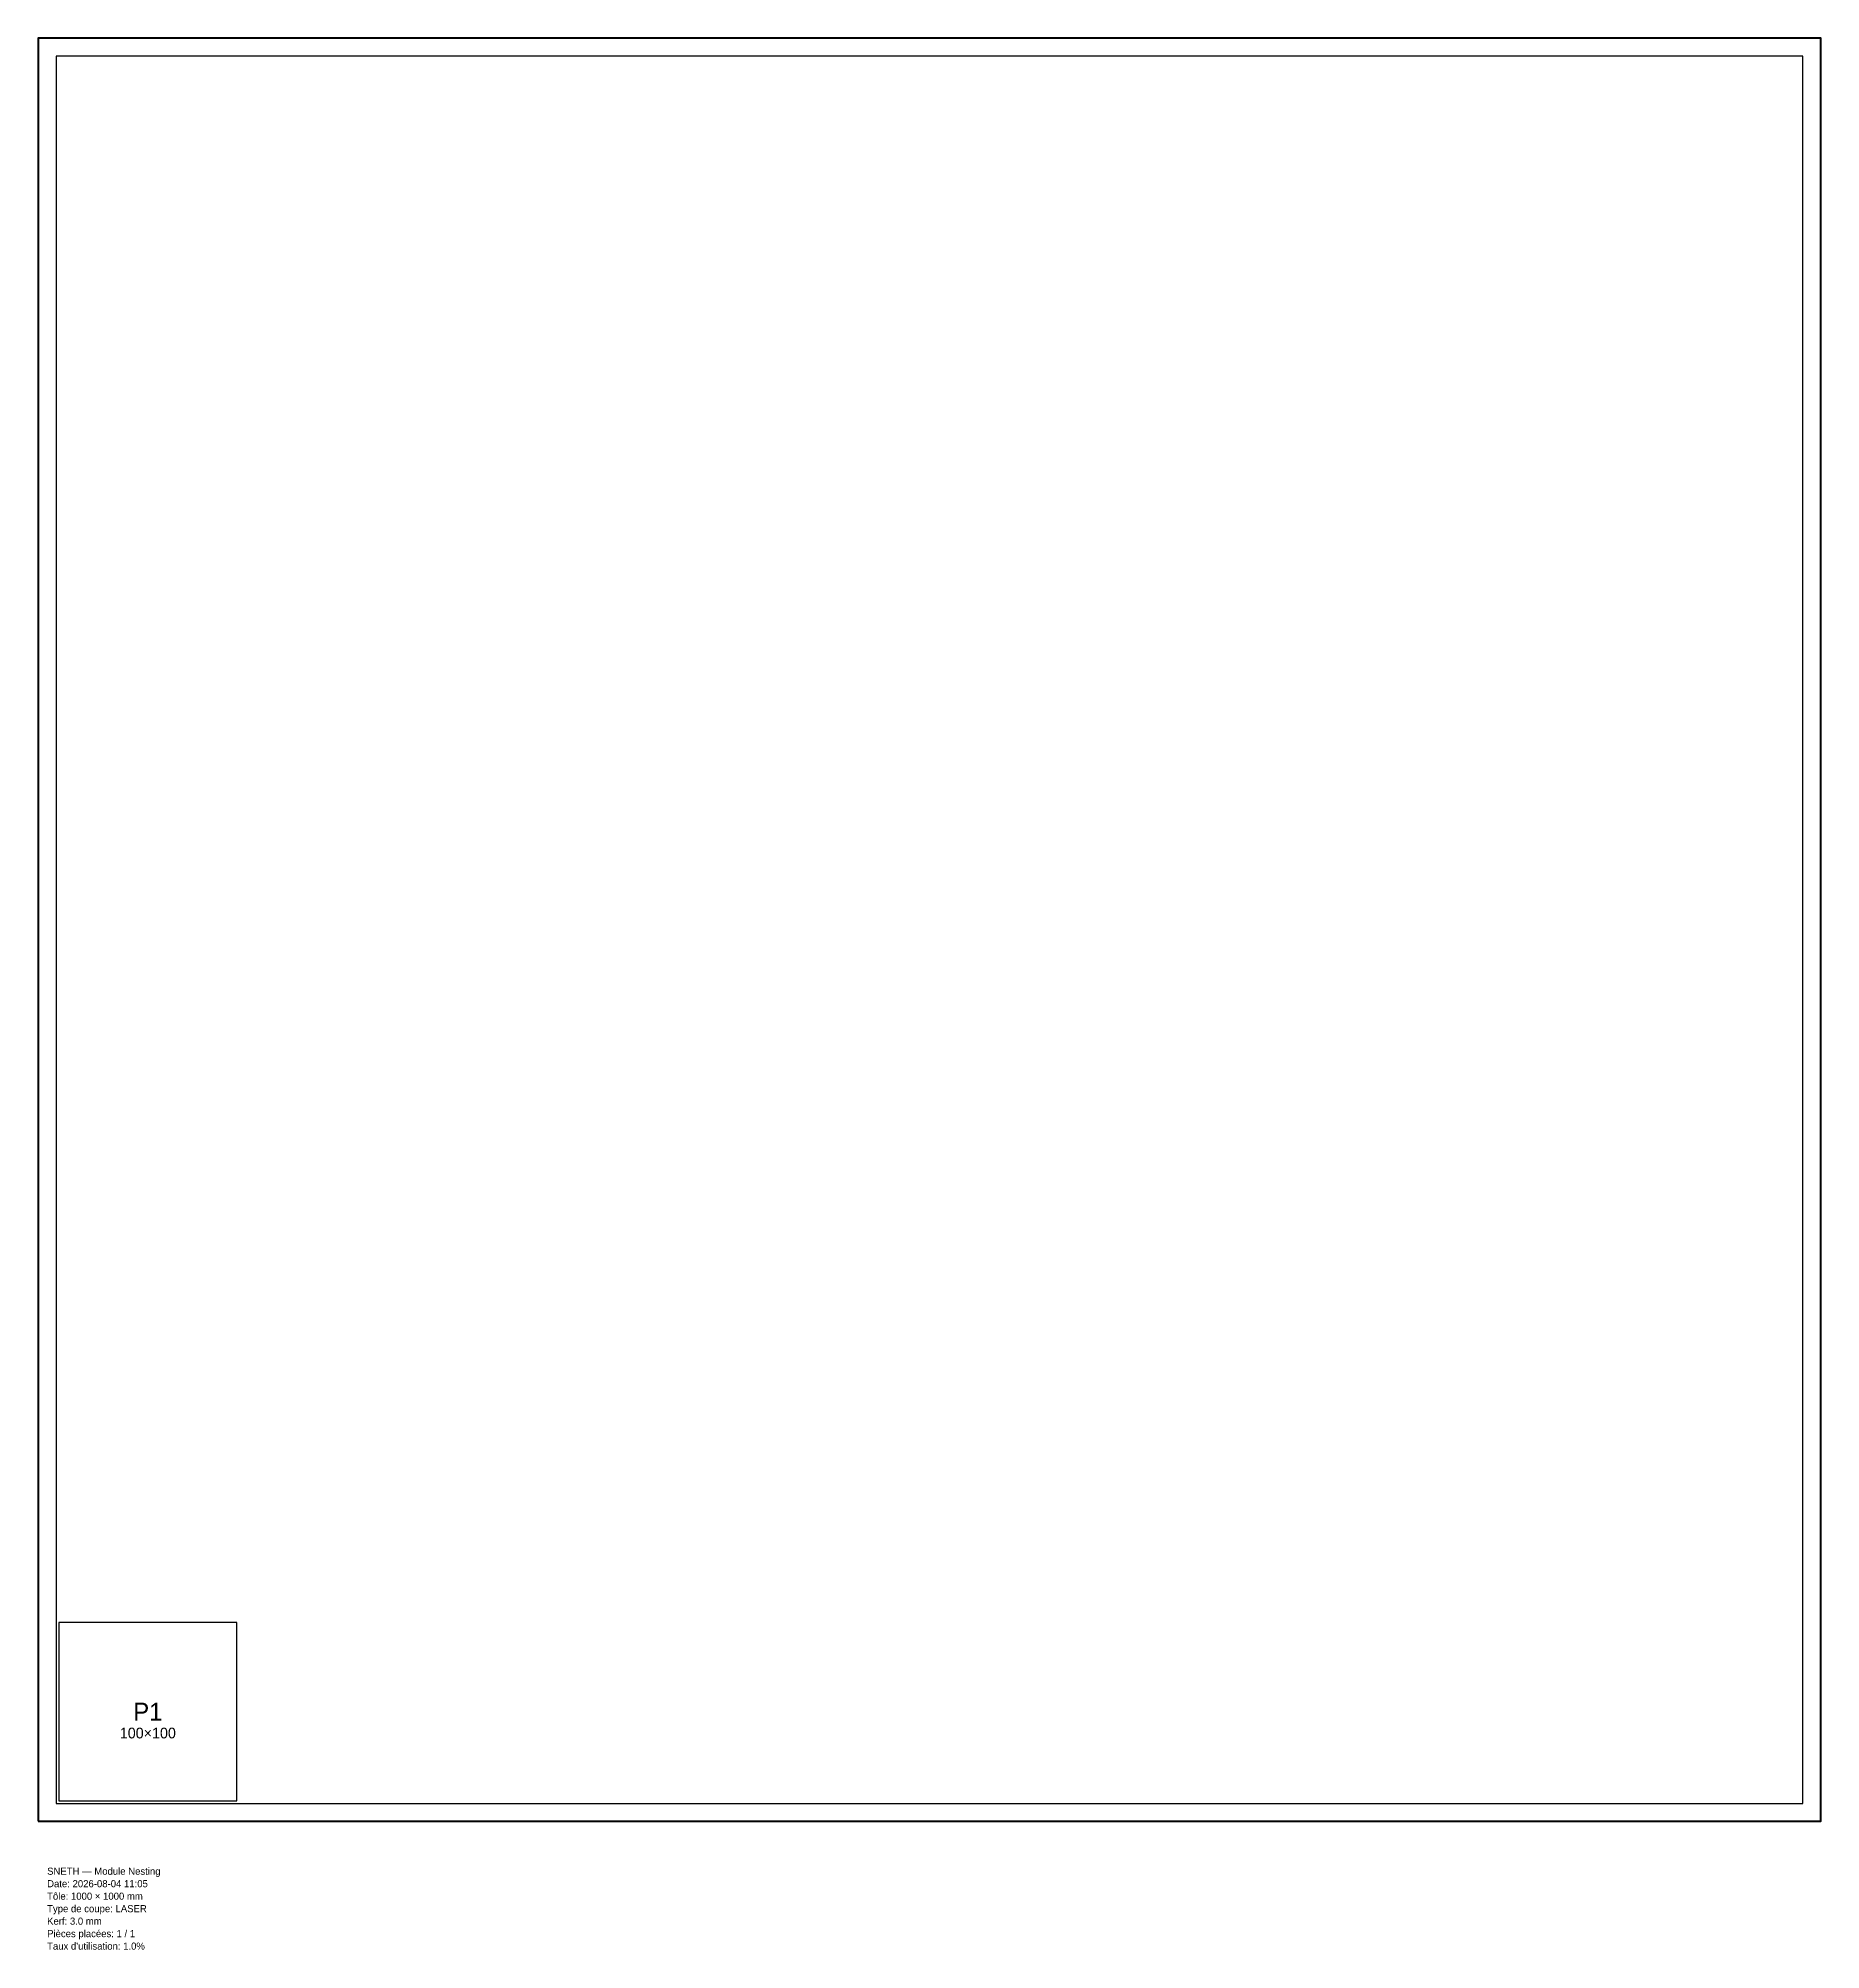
# Model space of a CAD drawing. Header units: millimetres. Extents: x 0 to 1000, y -72 to 1000.
import ezdxf
from ezdxf.enums import TextEntityAlignment as Align

# ---------------------------------------------------------------- set-up
doc = ezdxf.new("R2010")
doc.units = ezdxf.units.MM
for name, color, linetype in [('CUT_LINES', 1, 'Continuous'), ('INFO', 2, 'Continuous'), ('LABELS', 3, 'Continuous'), ('MARGIN_BORDER', 4, 'Continuous'), ('SHEET_OUTLINE', 7, 'Continuous')]:
    doc.layers.add(name, color=color, linetype=linetype)

msp = doc.modelspace()

# ---------------------------------------------------------------- linework, layer by layer
at = {"layer": 'CUT_LINES'}
msp.add_lwpolyline([(11.5, 11.5), (111.5, 11.5), (111.5, 111.5), (11.5, 111.5)], close=True, dxfattribs=at)
at = {"layer": 'MARGIN_BORDER'}
msp.add_lwpolyline([(10, 10), (990, 10), (990, 990), (10, 990)], close=True, dxfattribs=at)
at = {"layer": 'SHEET_OUTLINE', "lineweight": 50}
msp.add_lwpolyline([(0, 0), (1000, 0), (1000, 1000), (0, 1000)], close=True, dxfattribs=at)

# ---------------------------------------------------------------- texts
at = {"layer": 'INFO'}
for s, p in [('SNETH — Module Nesting', (5, -30)), ('Tôle: 1000 × 1000 mm', (5, -44)), ('Date: 2026-08-04 11:05', (5, -37)), ('Type de coupe: LASER', (5, -51)), ('Kerf: 3.0 mm', (5, -58)), ('Pièces placées: 1 / 1', (5, -65)), ("Taux d'utilisation: 1.0%", (5, -72))]:
    msp.add_text(s, height=4, dxfattribs=at).set_placement(p)
at = {"layer": 'LABELS'}
for s, height, p in [('P1', 10, (61.5, 61.5)), ('100×100', 6, (61.5, 49.5))]:
    msp.add_text(s, height=height, dxfattribs=at).set_placement(p, align=Align.MIDDLE_CENTER)

doc.saveas('drawing.dxf')
